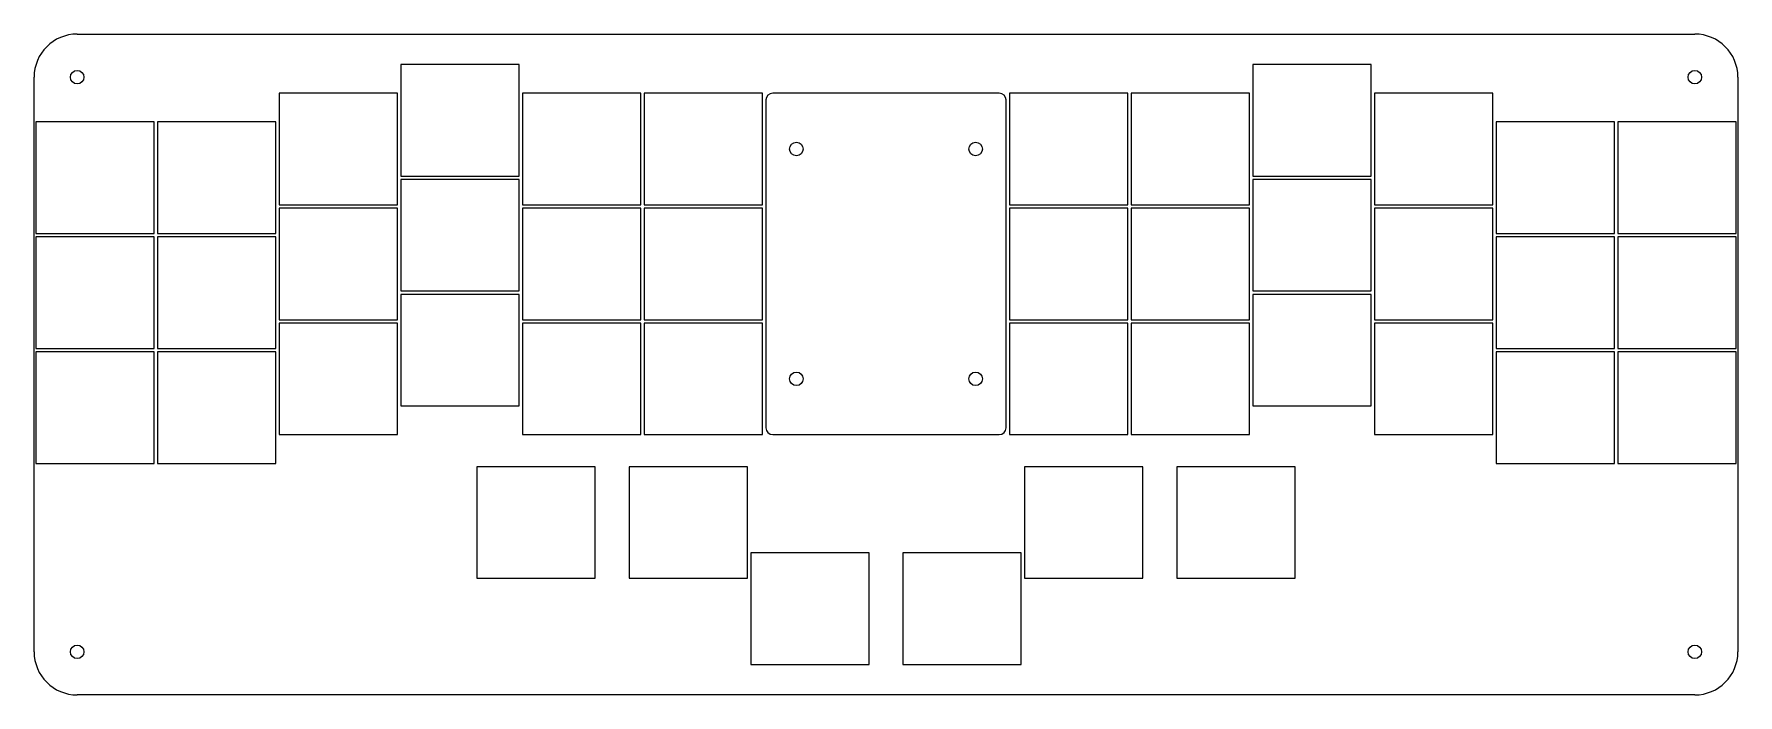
# Model space of a CAD drawing. Header units: millimetres. Extents: x 81 to 333, y -192 to -95.
import ezdxf

# ---------------------------------------------------------------- set-up
doc = ezdxf.new("R2010")
doc.units = ezdxf.units.MM

msp = doc.modelspace()

# ---------------------------------------------------------------- linework, layer by layer
for p, q in [((87.375, -94.75), (326.625, -94.75)), ((152.75, -99.25), (135.25, -99.25)), ((135.25, -99.25), (135.25, -115.75)), ((152.75, -115.75), (152.75, -99.25)), ((278.75, -99.25), (261.25, -99.25)), ((261.25, -99.25), (261.25, -115.75)), ((278.75, -115.75), (278.75, -99.25)), ((81, -186.125), (81, -101.125)), ((333, -101.125), (333, -186.125)), ((134.75, -103.5), (117.25, -103.5)), ((117.25, -103.5), (117.25, -120)), ((134.75, -120), (134.75, -103.5)), ((170.75, -103.5), (153.25, -103.5)), ((153.25, -103.5), (153.25, -120)), ((170.75, -120), (170.75, -103.5)), ((188.75, -103.5), (171.25, -103.5)), ((171.25, -103.5), (171.25, -120)), ((188.75, -120), (188.75, -103.5)), ((189.25, -104.5), (189.25, -153)), ((223.75, -103.5), (190.25, -103.5)), ((224.75, -153), (224.75, -104.5)), ((242.75, -103.5), (225.25, -103.5)), ((225.25, -103.5), (225.25, -120)), ((242.75, -120), (242.75, -103.5)), ((260.75, -103.5), (243.25, -103.5)), ((243.25, -103.5), (243.25, -120)), ((260.75, -120), (260.75, -103.5)), ((296.75, -103.5), (279.25, -103.5)), ((279.25, -103.5), (279.25, -120)), ((296.75, -120), (296.75, -103.5)), ((98.75, -107.75), (81.25, -107.75)), ((81.25, -107.75), (81.25, -124.25)), ((98.75, -124.25), (98.75, -107.75)), ((116.75, -107.75), (99.25, -107.75)), ((99.25, -107.75), (99.25, -124.25)), ((116.75, -124.25), (116.75, -107.75)), ((314.75, -107.75), (297.25, -107.75)), ((297.25, -107.75), (297.25, -124.25)), ((314.75, -124.25), (314.75, -107.75)), ((332.75, -107.75), (315.25, -107.75)), ((315.25, -107.75), (315.25, -124.25)), ((332.75, -124.25), (332.75, -107.75)), ((135.25, -115.75), (152.75, -115.75)), ((261.25, -115.75), (278.75, -115.75)), ((152.75, -116.25), (135.25, -116.25)), ((135.25, -116.25), (135.25, -132.75)), ((152.75, -132.75), (152.75, -116.25)), ((278.75, -116.25), (261.25, -116.25)), ((261.25, -116.25), (261.25, -132.75)), ((278.75, -132.75), (278.75, -116.25)), ((117.25, -120), (134.75, -120)), ((134.75, -120.5), (117.25, -120.5)), ((117.25, -120.5), (117.25, -137)), ((134.75, -137), (134.75, -120.5)), ((153.25, -120), (170.75, -120)), ((170.75, -120.5), (153.25, -120.5)), ((153.25, -120.5), (153.25, -137)), ((170.75, -137), (170.75, -120.5)), ((171.25, -120), (188.75, -120)), ((188.75, -120.5), (171.25, -120.5)), ((171.25, -120.5), (171.25, -137)), ((188.75, -137), (188.75, -120.5)), ((225.25, -120), (242.75, -120)), ((242.75, -120.5), (225.25, -120.5)), ((225.25, -120.5), (225.25, -137)), ((242.75, -137), (242.75, -120.5)), ((243.25, -120), (260.75, -120)), ((260.75, -120.5), (243.25, -120.5)), ((243.25, -120.5), (243.25, -137)), ((260.75, -137), (260.75, -120.5)), ((279.25, -120), (296.75, -120)), ((296.75, -120.5), (279.25, -120.5)), ((279.25, -120.5), (279.25, -137)), ((296.75, -137), (296.75, -120.5)), ((81.25, -124.25), (98.75, -124.25)), ((98.75, -124.75), (81.25, -124.75)), ((81.25, -124.75), (81.25, -141.25)), ((98.75, -141.25), (98.75, -124.75)), ((99.25, -124.25), (116.75, -124.25)), ((116.75, -124.75), (99.25, -124.75)), ((99.25, -124.75), (99.25, -141.25)), ((116.75, -141.25), (116.75, -124.75)), ((297.25, -124.25), (314.75, -124.25)), ((314.75, -124.75), (297.25, -124.75)), ((297.25, -124.75), (297.25, -141.25)), ((314.75, -141.25), (314.75, -124.75)), ((315.25, -124.25), (332.75, -124.25)), ((332.75, -124.75), (315.25, -124.75)), ((315.25, -124.75), (315.25, -141.25)), ((332.75, -141.25), (332.75, -124.75)), ((135.25, -132.75), (152.75, -132.75)), ((152.75, -133.25), (135.25, -133.25)), ((135.25, -133.25), (135.25, -149.75)), ((152.75, -149.75), (152.75, -133.25)), ((261.25, -132.75), (278.75, -132.75)), ((278.75, -133.25), (261.25, -133.25)), ((261.25, -133.25), (261.25, -149.75)), ((278.75, -149.75), (278.75, -133.25)), ((117.25, -137), (134.75, -137)), ((134.75, -137.5), (117.25, -137.5)), ((117.25, -137.5), (117.25, -154)), ((134.75, -154), (134.75, -137.5)), ((153.25, -137), (170.75, -137)), ((170.75, -137.5), (153.25, -137.5)), ((153.25, -137.5), (153.25, -154)), ((170.75, -154), (170.75, -137.5)), ((171.25, -137), (188.75, -137)), ((188.75, -137.5), (171.25, -137.5)), ((171.25, -137.5), (171.25, -154)), ((188.75, -154), (188.75, -137.5)), ((225.25, -137), (242.75, -137)), ((242.75, -137.5), (225.25, -137.5)), ((225.25, -137.5), (225.25, -154)), ((242.75, -154), (242.75, -137.5)), ((243.25, -137), (260.75, -137)), ((260.75, -137.5), (243.25, -137.5)), ((243.25, -137.5), (243.25, -154)), ((260.75, -154), (260.75, -137.5)), ((279.25, -137), (296.75, -137)), ((296.75, -137.5), (279.25, -137.5)), ((279.25, -137.5), (279.25, -154)), ((296.75, -154), (296.75, -137.5)), ((81.25, -141.25), (98.75, -141.25)), ((98.75, -141.75), (81.25, -141.75)), ((81.25, -141.75), (81.25, -158.25)), ((98.75, -158.25), (98.75, -141.75)), ((99.25, -141.25), (116.75, -141.25)), ((116.75, -141.75), (99.25, -141.75)), ((99.25, -141.75), (99.25, -158.25)), ((116.75, -158.25), (116.75, -141.75)), ((297.25, -141.25), (314.75, -141.25)), ((314.75, -141.75), (297.25, -141.75)), ((297.25, -141.75), (297.25, -158.25)), ((314.75, -158.25), (314.75, -141.75)), ((315.25, -141.25), (332.75, -141.25)), ((332.75, -141.75), (315.25, -141.75)), ((315.25, -141.75), (315.25, -158.25)), ((332.75, -158.25), (332.75, -141.75)), ((135.25, -149.75), (152.75, -149.75)), ((261.25, -149.75), (278.75, -149.75)), ((117.25, -154), (134.75, -154)), ((153.25, -154), (170.75, -154)), ((171.25, -154), (188.75, -154)), ((190.25, -154), (223.75, -154)), ((225.25, -154), (242.75, -154)), ((243.25, -154), (260.75, -154)), ((279.25, -154), (296.75, -154)), ((81.25, -158.25), (98.75, -158.25)), ((99.25, -158.25), (116.75, -158.25)), ((164, -158.75), (146.5, -158.75)), ((146.5, -158.75), (146.5, -175.25)), ((164, -175.25), (164, -158.75)), ((186.5, -158.75), (169, -158.75)), ((169, -158.75), (169, -175.25)), ((186.5, -175.25), (186.5, -158.75)), ((245, -158.75), (227.5, -158.75)), ((227.5, -158.75), (227.5, -175.25)), ((245, -175.25), (245, -158.75)), ((267.5, -158.75), (250, -158.75)), ((250, -158.75), (250, -175.25)), ((267.5, -175.25), (267.5, -158.75)), ((297.25, -158.25), (314.75, -158.25)), ((315.25, -158.25), (332.75, -158.25)), ((204.5, -171.5), (187, -171.5)), ((187, -171.5), (187, -188)), ((204.5, -188), (204.5, -171.5)), ((227, -171.5), (209.5, -171.5)), ((209.5, -171.5), (209.5, -188)), ((227, -188), (227, -171.5)), ((146.5, -175.25), (164, -175.25)), ((169, -175.25), (186.5, -175.25)), ((227.5, -175.25), (245, -175.25)), ((250, -175.25), (267.5, -175.25)), ((187, -188), (204.5, -188)), ((209.5, -188), (227, -188)), ((326.625, -192.5), (87.375, -192.5))]:
    msp.add_line(p, q)
for centre in [(87.375, -101.125), (326.625, -101.125), (193.75, -111.75), (220.25, -111.75), (193.75, -145.75), (220.25, -145.75), (87.375, -186.125), (326.625, -186.125)]:
    msp.add_circle(centre, 1)
for centre, radius, start, end in [((87.375, -101.125), 6.375, 90, 180), ((326.625, -101.125), 6.375, 0, 90), ((190.25, -104.5), 1, 90, 180), ((223.75, -104.5), 1, 0, 90), ((190.25, -153), 1, 180, 270), ((223.75, -153), 1, 270, 0), ((87.375, -186.125), 6.375, 180, 270), ((326.625, -186.125), 6.375, 270, 0)]:
    msp.add_arc(centre, radius, start, end)

doc.saveas('drawing.dxf')
